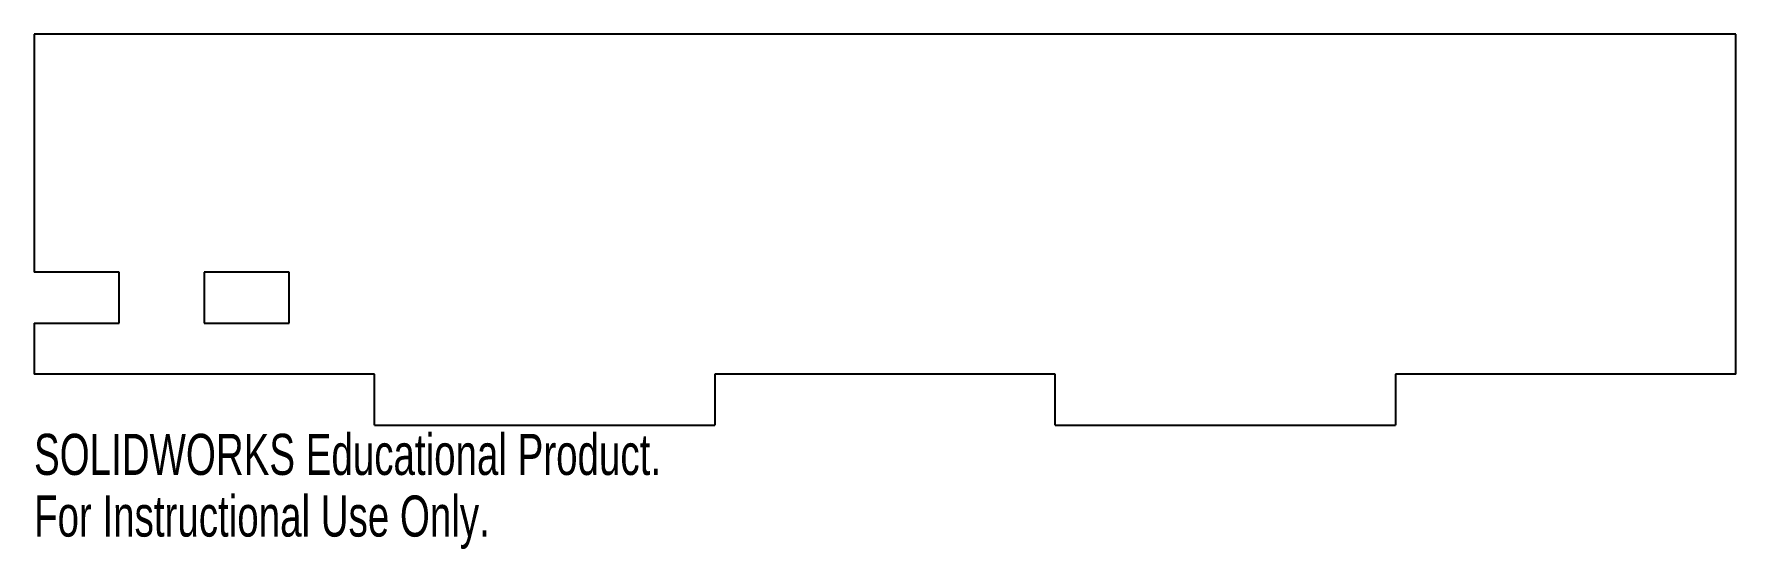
# Model space of a CAD drawing. Header units: millimetres. Extents: x -100 to 100, y -38 to 23.
import ezdxf

# ---------------------------------------------------------------- set-up
doc = ezdxf.new("R2010")
doc.units = ezdxf.units.MM
doc.styles.add('SLDTEXTSTYLE0', font='TXT', dxfattribs={"width": 0.7})

msp = doc.modelspace()

# ---------------------------------------------------------------- linework, layer by layer
at = {"color": 7, "linetype": 'Continuous', "lineweight": 25}
for p, q in [((100, 23), (-100, 23)), ((-100, 23), (-100, -5)), ((100, -17), (100, 23)), ((-90, -5), (-100, -5)), ((-90, -11), (-90, -5)), ((-80, -5), (-80, -11)), ((-70, -5), (-80, -5)), ((-70, -11), (-70, -5)), ((-100, -11), (-90, -11)), ((-100, -11), (-100, -17)), ((-80, -11), (-70, -11)), ((-60, -17), (-100, -17)), ((-60, -23), (-60, -17)), ((-20, -17), (-20, -23)), ((20, -17), (-20, -17)), ((20, -23), (20, -17)), ((60, -17), (60, -23)), ((100, -17), (60, -17)), ((-60, -23), (-20, -23)), ((20, -23), (60, -23))]:
    msp.add_line(p, q, dxfattribs=at)

# ---------------------------------------------------------------- texts
at = {"color": 7, "linetype": 'Continuous', "char_height": 4.8336, "attachment_point": 1, "style": 'SLDTEXTSTYLE0'}
for s, insert in [('SOLIDWORKS Educational Product.', (-100, -24.02)), ('For Instructional Use Only.', (-100, -31.27))]:
    msp.add_mtext(s, dxfattribs=dict(at, insert=insert))

doc.saveas('drawing.dxf')
